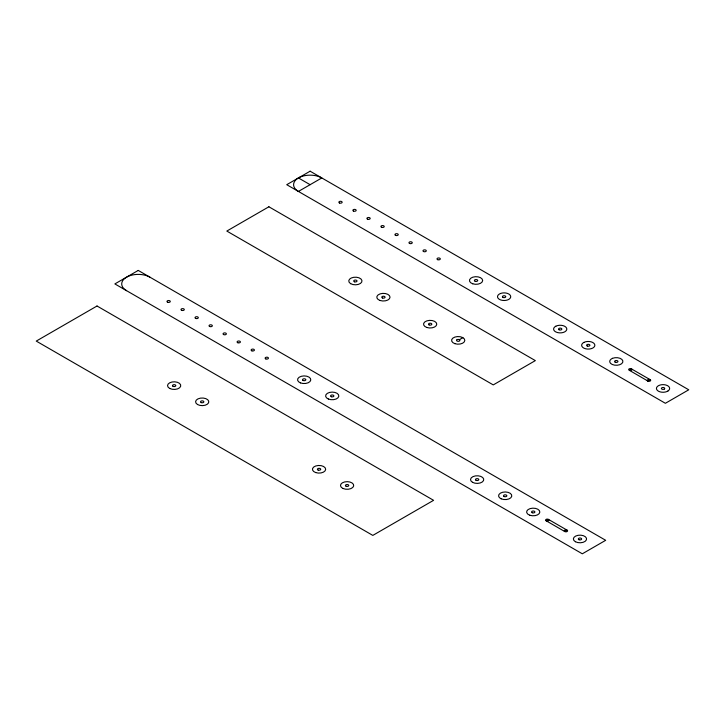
<?xml version="1.0" encoding="UTF-8"?>
<svg xmlns="http://www.w3.org/2000/svg" width="725" height="725" viewBox="0 0 725 725"><rect width="100%" height="100%" fill="white"/><g stroke="black" fill="none" stroke-linecap="round" stroke-linejoin="round"><path stroke-width="1.09" d="M459.369 339.699L462.885 337.669M647.86 381.024L650.18 379.683M548.354 519.354A1.649 0.952 0 0 0 546.179 519.345A1.649 0.952 0 0 0 545.88 520.595L548.417 519.399L567.122 530.183L564.793 531.543L546.188 520.795M546.161 520.786L546.514 520.922A1.649 0.952 0 0 0 548.49 520.704A1.649 0.952 0 0 0 548.635 519.544M649.981 379.574L650.298 379.746A1.649 0.952 0 0 1 650.225 381.006A1.649 0.952 0 0 1 648.05 381.132L628.883 370.031A1.649 0.952 0 0 1 629.146 368.88A1.649 0.952 0 0 1 631.149 368.735L649.981 379.574A1.649 0.952 0 0 0 647.815 379.701A1.649 0.952 0 0 0 647.742 380.96M298.428 177.942A16.53 9.543 0 0 1 321.8 177.942L298.428 191.436A16.53 9.543 0 0 1 298.428 177.942L310.119 184.694M126.549 290.671A16.53 9.543 0 0 1 126.549 277.177A16.53 9.543 0 0 1 149.921 277.177M457.076 339.672L456.804 339.862A1.649 0.952 0 0 0 457.004 341.022L457.33 341.176A1.649 0.952 0 0 0 459.487 340.977A1.649 0.952 0 0 0 459.414 339.717L459.079 339.563A1.649 0.952 0 0 0 457.076 339.672M664.444 388.953L664.173 389.144A1.649 0.952 0 0 1 662.17 389.262L661.834 389.098A1.649 0.952 0 0 1 661.762 387.848A1.649 0.952 0 0 1 663.91 387.639L664.245 387.793A1.649 0.952 0 0 1 664.444 388.953M555.812 326.223L554.688 326.975A6.607 3.815 0 0 0 555.867 331.959A6.607 3.815 0 0 0 564.585 331.932L565.717 331.18A6.607 3.815 0 0 0 564.53 326.196A6.607 3.815 0 0 0 555.812 326.223M583.861 342.408L582.737 343.17A6.607 3.815 0 0 0 583.915 348.154A6.607 3.815 0 0 0 592.633 348.127L593.766 347.375A6.607 3.815 0 0 0 592.579 342.39A6.607 3.815 0 0 0 583.861 342.408M138.239 270.425L114.867 283.919L582.311 553.8L605.683 540.306L138.239 270.425M310.119 171.2L286.737 184.694L665.378 403.29L688.75 389.796L310.119 171.2M97.023 306.004L36.25 341.094L372.813 535.403L433.586 500.323L97.023 306.004M268.884 206.779L226.816 231.067L493.263 384.903L535.34 360.606L268.884 206.779M631.484 368.889L629.49 370.384A1.649 0.952 0 0 0 631.484 370.23A1.649 0.952 0 0 0 631.747 369.079L631.484 368.889M612.534 358.322L611.257 358.993A6.607 3.815 0 0 0 614.546 365.146A6.607 3.815 0 0 0 622.811 360.823A6.607 3.815 0 0 0 612.534 358.322M668.033 390.947L666.737 391.609A6.607 3.815 0 0 1 658.708 391.337L657.566 390.585A6.607 3.815 0 0 1 658.653 385.591A6.607 3.815 0 0 1 667.372 385.564L668.513 386.316A6.607 3.815 0 0 1 668.033 390.947M500.495 293.489L499.19 294.142A6.607 3.815 0 0 0 499.09 299.171A6.607 3.815 0 0 0 507.718 299.887L509.032 299.244A6.607 3.815 0 0 0 509.122 294.205A6.607 3.815 0 0 0 500.495 293.489M472.754 283.801A6.607 3.815 0 0 0 482.669 280.493A6.607 3.815 0 0 0 472.754 277.195A6.607 3.815 0 0 0 472.754 283.801M350.692 283.692A6.607 3.815 0 0 0 361.757 281.98A6.607 3.815 0 0 0 353.655 277.312A6.607 3.815 0 0 0 350.692 283.692M380.108 300.494A6.607 3.815 0 0 0 390.023 297.187A6.607 3.815 0 0 0 380.108 293.879A6.607 3.815 0 0 0 380.108 300.494M426.853 327.483A6.607 3.815 0 0 0 436.767 324.175A6.607 3.815 0 0 0 426.853 320.867A6.607 3.815 0 0 0 426.853 327.483M454.901 343.677A6.607 3.815 0 0 0 464.816 340.369A6.607 3.815 0 0 0 454.901 337.062A6.607 3.815 0 0 0 454.901 343.677M169.777 388.482A6.607 3.815 0 0 0 180.634 386.371A6.607 3.815 0 0 0 172.033 382.002A6.607 3.815 0 0 0 169.777 388.482M197.535 404.523A6.607 3.815 0 0 0 208.583 402.792A6.607 3.815 0 0 0 200.462 398.134A6.607 3.815 0 0 0 197.535 404.523M315.701 472.573A6.607 3.815 0 0 0 325.67 469.32A6.607 3.815 0 0 0 315.801 465.957A6.607 3.815 0 0 0 315.701 472.573M343.097 488.514A6.607 3.815 0 0 0 353.664 485.958A6.607 3.815 0 0 0 344.556 481.953A6.607 3.815 0 0 0 343.097 488.514M339.545 203.009A1.649 0.952 0 0 0 342.146 202.32A1.649 0.952 0 0 0 339.798 201.369A1.649 0.952 0 0 0 339.545 203.009M353.438 211.047A1.649 0.952 0 0 0 356.147 210.513A1.649 0.952 0 0 0 353.99 209.425A1.649 0.952 0 0 0 353.438 211.047M367.657 219.231A1.649 0.952 0 0 0 370.194 218.47A1.649 0.952 0 0 0 367.783 217.582A1.649 0.952 0 0 0 367.657 219.231M395.424 235.29A1.649 0.952 0 0 0 398.188 234.864A1.649 0.952 0 0 0 396.167 233.695A1.649 0.952 0 0 0 395.424 235.29M381.631 227.306A1.649 0.952 0 0 0 384.214 226.599A1.649 0.952 0 0 0 381.867 225.656A1.649 0.952 0 0 0 381.631 227.306M409.571 243.455A1.649 0.952 0 0 0 412.244 242.866A1.649 0.952 0 0 0 410.033 241.824A1.649 0.952 0 0 0 409.571 243.455M423.491 251.493A1.649 0.952 0 0 0 426.246 251.04A1.649 0.952 0 0 0 424.188 249.889A1.649 0.952 0 0 0 423.491 251.493M437.737 259.695A1.649 0.952 0 0 0 440.311 258.97A1.649 0.952 0 0 0 437.936 258.046A1.649 0.952 0 0 0 437.737 259.695M475.228 281.327A1.649 0.952 0 0 0 477.712 280.502A1.649 0.952 0 0 0 475.237 279.669A1.649 0.952 0 0 0 475.228 281.327M503.059 297.431A1.649 0.952 0 0 0 505.733 296.851A1.649 0.952 0 0 0 503.531 295.8A1.649 0.952 0 0 0 503.059 297.431M559.029 329.748A1.649 0.952 0 0 0 561.793 329.322A1.649 0.952 0 0 0 559.772 328.153A1.649 0.952 0 0 0 559.029 329.748M587.35 346.07A1.649 0.952 0 0 0 589.896 345.317A1.649 0.952 0 0 0 587.495 344.42A1.649 0.952 0 0 0 587.35 346.07M615.153 362.156A1.649 0.952 0 0 0 617.899 361.684A1.649 0.952 0 0 0 615.833 360.542A1.649 0.952 0 0 0 615.153 362.156M354.507 281.808A1.649 0.952 0 0 0 357.017 281.019A1.649 0.952 0 0 0 354.579 280.158A1.649 0.952 0 0 0 354.507 281.808M382.583 298.011A1.649 0.952 0 0 0 385.066 297.196A1.649 0.952 0 0 0 382.592 296.362A1.649 0.952 0 0 0 382.583 298.011M429.046 324.882A1.649 0.952 0 0 0 431.774 324.383A1.649 0.952 0 0 0 429.653 323.268A1.649 0.952 0 0 0 429.046 324.882M173.058 386.334A1.649 0.952 0 0 0 175.767 385.809A1.649 0.952 0 0 0 173.619 384.712A1.649 0.952 0 0 0 173.058 386.334M201.242 402.593A1.649 0.952 0 0 0 203.843 401.895A1.649 0.952 0 0 0 201.496 400.952A1.649 0.952 0 0 0 201.242 402.593M318.184 470.09A1.649 0.952 0 0 0 320.713 469.32A1.649 0.952 0 0 0 318.284 468.441A1.649 0.952 0 0 0 318.184 470.09M346.124 486.248A1.649 0.952 0 0 0 348.743 485.578A1.649 0.952 0 0 0 346.441 484.599A1.649 0.952 0 0 0 346.124 486.248M167.729 302.271A1.649 0.952 0 0 0 170.275 301.509A1.649 0.952 0 0 0 167.856 300.621A1.649 0.952 0 0 0 167.729 302.271M181.776 310.373A1.649 0.952 0 0 0 184.295 309.593A1.649 0.952 0 0 0 181.857 308.723A1.649 0.952 0 0 0 181.776 310.373M195.632 318.402A1.649 0.952 0 0 0 198.297 317.804A1.649 0.952 0 0 0 196.067 316.771A1.649 0.952 0 0 0 195.632 318.402M209.634 326.486A1.649 0.952 0 0 0 212.316 325.924A1.649 0.952 0 0 0 210.123 324.854A1.649 0.952 0 0 0 209.634 326.486M223.59 334.551A1.649 0.952 0 0 0 226.327 334.062A1.649 0.952 0 0 0 224.224 332.938A1.649 0.952 0 0 0 223.59 334.551M237.854 342.753A1.649 0.952 0 0 0 240.392 341.983A1.649 0.952 0 0 0 237.972 341.103A1.649 0.952 0 0 0 237.854 342.753M251.892 350.855A1.649 0.952 0 0 0 254.412 350.075A1.649 0.952 0 0 0 251.983 349.205A1.649 0.952 0 0 0 251.892 350.855M265.803 358.911A1.649 0.952 0 0 0 268.431 358.25A1.649 0.952 0 0 0 266.129 357.262A1.649 0.952 0 0 0 265.803 358.911M575.423 541.729A6.607 3.815 0 0 0 586.407 539.853A6.607 3.815 0 0 0 578.106 535.304A6.607 3.815 0 0 0 575.423 541.729M564.793 531.543A1.649 0.952 0 0 0 567.548 531.108A1.649 0.952 0 0 0 565.518 529.939A1.649 0.952 0 0 0 564.793 531.543M529.703 515.203A6.607 3.815 0 0 0 539.835 512.122A6.607 3.815 0 0 0 530.156 508.597A6.607 3.815 0 0 0 529.703 515.203M501.156 498.809A6.607 3.815 0 0 0 511.741 496.281A6.607 3.815 0 0 0 502.661 492.257A6.607 3.815 0 0 0 501.156 498.809M472.483 482.297A6.607 3.815 0 0 0 483.53 480.566A6.607 3.815 0 0 0 475.41 475.899A6.607 3.815 0 0 0 472.483 482.297M578.985 539.726A1.649 0.952 0 0 0 581.622 539.074A1.649 0.952 0 0 0 579.329 538.086A1.649 0.952 0 0 0 578.985 539.726M532.241 512.738A1.649 0.952 0 0 0 534.878 512.086A1.649 0.952 0 0 0 532.576 511.098A1.649 0.952 0 0 0 532.241 512.738M504.074 496.489A1.649 0.952 0 0 0 506.802 495.982A1.649 0.952 0 0 0 504.682 494.867A1.649 0.952 0 0 0 504.074 496.489M476.089 480.322A1.649 0.952 0 0 0 478.772 479.742A1.649 0.952 0 0 0 476.552 478.69A1.649 0.952 0 0 0 476.089 480.322M300.44 382.882A6.607 3.815 0 0 0 310.771 380.027A6.607 3.815 0 0 0 301.328 376.284A6.607 3.815 0 0 0 300.44 382.882M328.371 399.022A6.607 3.815 0 0 0 338.811 396.303A6.607 3.815 0 0 0 329.503 392.442A6.607 3.815 0 0 0 328.371 399.022M303.023 380.417A1.649 0.952 0 0 0 305.778 379.972A1.649 0.952 0 0 0 303.739 378.812A1.649 0.952 0 0 0 303.023 380.417M331.334 396.729A1.649 0.952 0 0 0 333.881 395.968A1.649 0.952 0 0 0 331.47 395.08A1.649 0.952 0 0 0 331.334 396.729"/></g></svg>
